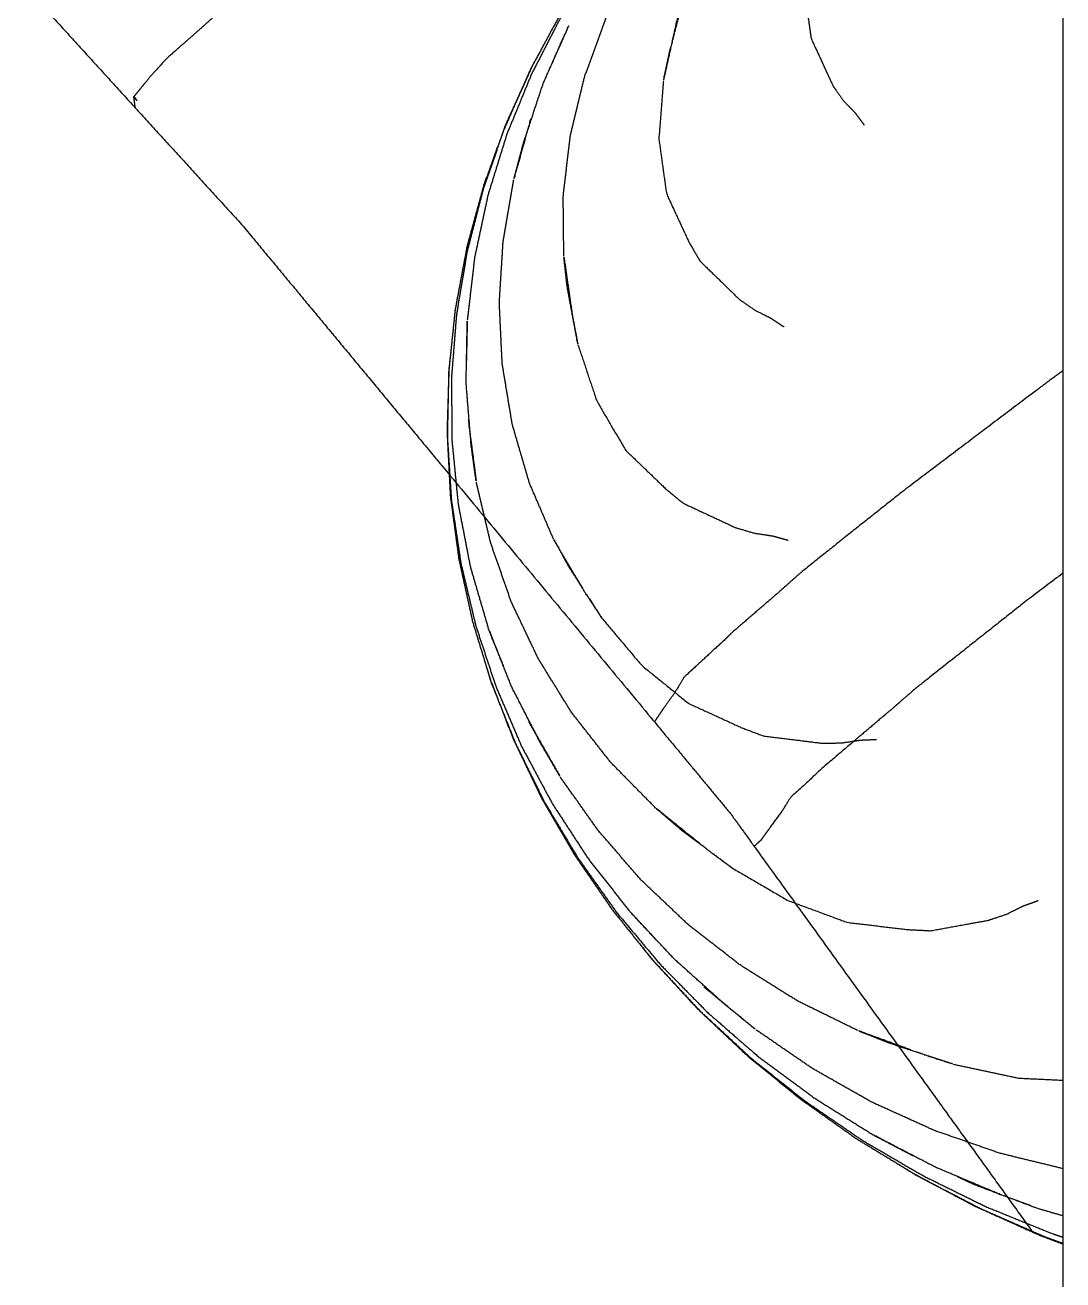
# Model space of a CAD drawing. Header units: millimetres. Extents: x 3429 to 24139, y -631 to 9878.
# Drawn here: x 8430.26 to 8442.57, y 3658.84 to 3673.72 of the extents above; entities that cross this region are included whole.
import ezdxf

# ---------------------------------------------------------------- set-up
doc = ezdxf.new("R2010")
doc.units = ezdxf.units.MM
doc.layers.add('multid_gorunus_3', color=23, linetype='Continuous', lineweight=13)
doc.layers.add('multid_gorunus_4', color=15, linetype='Continuous', lineweight=9)

# ---------------------------------------------------------------- blocks, each defined once
blk = doc.blocks.new('grup-2')
at = {"layer": 'multid_gorunus_3', "lineweight": -3}
for points, degree, knots in [([(2048.982, 6217.144), (2048.982, 6216.155), (2048.982, 6213.761), (2048.982, 6208.959), (2048.982, 6202.868), (2048.982, 6195.487), (2048.982, 6186.836), (2048.982, 6176.969), (2048.982, 6165.969), (2048.982, 6153.941), (2048.982, 6141.024), (2048.982, 6127.365), (2048.982, 6113.136), (2048.982, 6098.504), (2048.982, 6083.653), (2048.982, 6068.742), (2048.982, 6053.94), (2048.982, 6039.26), (2048.982, 6024.58), (2048.982, 6005.778), (2048.982, 5990.869), (2048.982, 5976.016), (2048.982, 5961.387), (2048.982, 5947.155), (2048.982, 5933.498), (2048.982, 5920.578), (2048.982, 5947.227), (2048.982, 5936.226), (2048.982, 5926.36), (2048.982, 5917.707), (2048.982, 5910.327), (2048.982, 5904.236), (2048.982, 5899.433), (2048.982, 5897.04), (2048.982, 5896.051)], 3, [200, 200, 200, 200, 215.285175, 230.934783, 246.910875, 263.16962, 279.661789, 296.333468, 313.127007, 329.982146, 346.837285, 363.630824, 380.302503, 396.794672, 413.053417, 429.029509, 444.679117, 459.964292, 475.249467, 490.899075, 506.875167, 523.133912, 539.62608, 556.29776, 573.091299, 589.946438, 606.801576, 623.595115, 640.266795, 656.758963, 673.017709, 688.9938, 704.643409, 719.928583, 719.928583, 719.928583, 719.928583]), ([(2048.982, 6144.635), (2049.4, 6144.344), (2049.819, 6144.053), (2050.523, 6143.568), (2051.228, 6143.082), (2051.752, 6142.714), (2052.275, 6142.345), (2053.043, 6141.799), (2053.811, 6141.253), (2054.401, 6140.824), (2054.991, 6140.395), (2055.44, 6140.072), (2055.889, 6139.749), (2056.24, 6139.488), (2056.591, 6139.226), (2057.058, 6138.876), (2057.525, 6138.525), (2057.871, 6138.249), (2058.217, 6137.974), (2058.476, 6137.771), (2058.735, 6137.568), (2058.925, 6137.4), (2059.116, 6137.233), (2059.364, 6137.014), (2059.612, 6136.794), (2059.706, 6136.691), (2059.8, 6136.589), (2059.902, 6136.465), (2060.003, 6136.341)], 2, [2.464574, 2.464574, 2.464574, 3, 3, 4, 4, 5, 5, 6, 6, 7, 7, 8, 8, 9, 9, 10, 10, 11, 11, 12, 12, 13, 13, 14, 14, 15, 15, 16, 16, 16]), ([(2061.294, 6137.641), (2060.643, 6136.927), (2059.992, 6136.212), (2059.354, 6135.513), (2058.717, 6134.814), (2058.096, 6134.066), (2057.475, 6133.318), (2056.867, 6132.585), (2056.259, 6131.853), (2055.044, 6130.388), (2053.828, 6128.923), (2053.373, 6128.375), (2052.918, 6127.827), (2052.781, 6127.637), (2052.644, 6127.446), (2051.553, 6125.935), (2050.462, 6124.424), (2049.916, 6123.669), (2049.371, 6122.913), (2049.355, 6122.892), (2049.34, 6122.871)], 2, [-7, -7, -7, -6, -6, -5, -5, -4, -4, -3, -3, -2, -2, -1, -1, 0, 0, 1, 1, 2, 2, 2.045579, 2.045579, 2.045579]), ([(2048.982, 6133.089), (2049.059, 6133.032), (2049.137, 6132.975), (2049.562, 6132.654), (2049.988, 6132.333), (2050.414, 6132.01), (2050.841, 6131.688), (2051.166, 6131.431), (2051.491, 6131.174), (2051.792, 6130.933), (2052.093, 6130.692), (2052.233, 6130.568), (2052.372, 6130.444), (2052.646, 6130.207), (2052.92, 6129.97), (2052.952, 6129.938), (2052.984, 6129.906), (2053.23, 6129.679), (2053.476, 6129.453), (2053.533, 6129.358), (2053.59, 6129.264), (2053.664, 6129.162), (2053.737, 6129.059), (2053.783, 6128.991), (2053.828, 6128.923)], 2, [5.852329, 5.852329, 5.852329, 6, 6, 7, 7, 8, 8, 9, 9, 10, 10, 11, 11, 12, 12, 13, 13, 14, 14, 15, 15, 16, 16, 17, 17, 17]), ([(2048.982, 6130.686), (2049.192, 6130.527), (2049.403, 6130.368), (2050.011, 6129.887), (2050.62, 6129.406), (2050.686, 6129.353), (2050.752, 6129.3), (2050.783, 6129.273), (2050.814, 6129.245), (2050.899, 6129.172), (2050.984, 6129.098), (2051.398, 6128.747), (2051.812, 6128.395), (2052.015, 6128.207), (2052.219, 6128.02), (2052.259, 6127.953), (2052.299, 6127.887), (2052.432, 6127.703), (2052.565, 6127.519), (2052.604, 6127.483), (2052.644, 6127.446)], 2, [5.736615, 5.736615, 5.736615, 6, 6, 7, 7, 8, 8, 9, 9, 10, 10, 11, 11, 12, 12, 13, 13, 14, 14, 15, 15, 15])]:
    blk.add_open_spline(points, degree=degree, knots=knots, dxfattribs=at)
for points in [[(2060.003, 6136.341), (2059.985, 6136.318), (2059.968, 6136.294)], [(2060.007, 6136.334), (2059.987, 6136.314), (2059.968, 6136.294)], [(2060.007, 6136.334), (2059.999, 6136.273), (2059.992, 6136.212)], [(2060.007, 6136.334), (2060.005, 6136.338), (2060.003, 6136.341)]]:
    blk.add_open_spline(points, degree=2, dxfattribs=at)
at = {"layer": 'multid_gorunus_4', "lineweight": -3}
for points, knots in [([(2049.567, 6141.973), (2049.906, 6141.813), (2050.246, 6141.653), (2050.613, 6141.45), (2050.98, 6141.247), (2051.33, 6141.021), (2051.679, 6140.796), (2052.009, 6140.549), (2052.339, 6140.302), (2052.648, 6140.036), (2052.957, 6139.769), (2053.243, 6139.484), (2053.529, 6139.199), (2053.79, 6138.897), (2054.051, 6138.594), (2054.285, 6138.277), (2054.52, 6137.959), (2054.726, 6137.626), (2054.933, 6137.294), (2055.11, 6136.95), (2055.287, 6136.606), (2055.432, 6136.251), (2055.578, 6135.897), (2055.691, 6135.534), (2055.803, 6135.171), (2055.882, 6134.802), (2055.961, 6134.434), (2056.004, 6134.062), (2056.048, 6133.69)], [0.113601, 0.113601, 0.113601, 1, 1, 2, 2, 3, 3, 4, 4, 5, 5, 6, 6, 7, 7, 8, 8, 9, 9, 10, 10, 11, 11, 12, 12, 13, 13, 14, 14, 14]), ([(2052.608, 6140.068), (2052.761, 6139.939), (2052.914, 6139.809), (2053.203, 6139.526), (2053.491, 6139.243), (2053.756, 6138.943), (2054.021, 6138.643), (2054.261, 6138.327), (2054.5, 6138.012), (2054.713, 6137.682), (2054.926, 6137.353), (2055.111, 6137.011), (2055.296, 6136.669), (2055.452, 6136.316), (2055.608, 6135.963), (2055.734, 6135.602), (2055.86, 6135.241), (2055.955, 6134.872), (2056.05, 6134.504), (2056.113, 6134.131), (2056.176, 6133.757), (2056.206, 6133.381), (2056.236, 6133.006), (2056.233, 6132.629), (2056.23, 6132.253), (2056.193, 6131.879), (2056.156, 6131.504), (2056.084, 6131.134), (2056.013, 6130.765), (2055.907, 6130.402), (2055.801, 6130.039)], [-0.490995, -0.490995, -0.490995, 0, 0, 1, 1, 2, 2, 3, 3, 4, 4, 5, 5, 6, 6, 7, 7, 8, 8, 9, 9, 10, 10, 11, 11, 12, 12, 13, 13, 14, 14, 14]), ([(2051.533, 6139.171), (2051.694, 6138.855), (2051.856, 6138.538), (2051.942, 6138.218), (2052.028, 6137.898), (2052.016, 6137.587), (2052.003, 6137.277), (2051.986, 6137.154), (2051.969, 6137.031), (2051.839, 6136.749), (2051.709, 6136.467), (2051.648, 6136.38), (2051.588, 6136.294), (2051.517, 6136.22), (2051.446, 6136.147), (2051.393, 6136.076), (2051.341, 6136.005)], [-3, -3, -3, -2, -2, -1, -1, 0, 0, 1, 1, 2, 2, 3, 3, 4, 4, 5, 5, 5]), ([(2054.903, 6134.447), (2054.906, 6134.803), (2054.91, 6135.159), (2054.868, 6135.516), (2054.826, 6135.873), (2054.741, 6136.227), (2054.655, 6136.58), (2054.528, 6136.927), (2054.401, 6137.274), (2054.235, 6137.611), (2054.069, 6137.948), (2053.867, 6138.272), (2053.664, 6138.595)], [0, 0, 0, 1, 1, 2, 2, 3, 3, 4, 4, 5, 5, 6, 6, 6]), ([(2053.618, 6136.985), (2053.541, 6137.275), (2053.465, 6137.565), (2053.517, 6137.389), (2053.57, 6137.214), (2053.645, 6136.871), (2053.721, 6136.529), (2053.684, 6136.703), (2053.646, 6136.877), (2053.64, 6136.901), (2053.634, 6136.925)], [-1.842655, -1.842655, -1.842655, -1, -1, 0, 0, 1, 1, 2, 2, 2.069328, 2.069328, 2.069328]), ([(2055.297, 6136.075), (2055.397, 6135.715), (2055.497, 6135.356), (2055.44, 6135.569), (2055.383, 6135.783), (2055.265, 6136.14), (2055.147, 6136.497), (2054.993, 6136.845), (2054.839, 6137.193), (2054.932, 6136.986), (2055.024, 6136.779), (2055.03, 6136.763), (2055.036, 6136.747)], [0, 0, 0, 1, 1, 2, 2, 3, 3, 4, 4, 5, 5, 5.045044, 5.045044, 5.045044]), ([(2055.177, 6136.887), (2055.224, 6136.803), (2055.271, 6136.719), (2055.43, 6136.367), (2055.59, 6136.016), (2055.721, 6135.655), (2055.851, 6135.295), (2055.952, 6134.927), (2056.052, 6134.56), (2056.122, 6134.187), (2056.192, 6133.814), (2056.231, 6133.438), (2056.27, 6133.062), (2056.277, 6132.684), (2056.285, 6132.307), (2056.261, 6131.93), (2056.237, 6131.553), (2056.18, 6131.178), (2056.124, 6130.804), (2056.036, 6130.435), (2055.948, 6130.065), (2055.828, 6129.703), (2055.708, 6129.341), (2055.557, 6128.988), (2055.405, 6128.635), (2055.223, 6128.295), (2055.04, 6127.954), (2054.827, 6127.628), (2054.614, 6127.301), (2054.371, 6126.992), (2054.128, 6126.683)], [-0.247662, -0.247662, -0.247662, 0, 0, 1, 1, 2, 2, 3, 3, 4, 4, 5, 5, 6, 6, 7, 7, 8, 8, 9, 9, 10, 10, 11, 11, 12, 12, 13, 13, 14, 14, 14]), ([(2053.721, 6136.529), (2053.748, 6136.184), (2053.775, 6135.838), (2053.73, 6135.512), (2053.684, 6135.186), (2053.55, 6134.897), (2053.416, 6134.609), (2053.351, 6134.499), (2053.287, 6134.389), (2053.053, 6134.162), (2052.82, 6133.935), (2052.729, 6133.872), (2052.637, 6133.808), (2052.542, 6133.76), (2052.446, 6133.712), (2052.369, 6133.661), (2052.292, 6133.61)], [-3, -3, -3, -2, -2, -1, -1, 0, 0, 1, 1, 2, 2, 3, 3, 4, 4, 5, 5, 5]), ([(2055.024, 6131.09), (2055.168, 6131.424), (2055.311, 6131.757), (2055.413, 6132.105), (2055.514, 6132.453), (2055.574, 6132.811), (2055.633, 6133.169), (2055.651, 6133.532), (2055.668, 6133.896), (2055.645, 6134.262), (2055.622, 6134.627), (2055.56, 6134.992), (2055.497, 6135.356)], [0, 0, 0, 1, 1, 2, 2, 3, 3, 4, 4, 5, 5, 6, 6, 6]), ([(2054.863, 6134.086), (2054.799, 6133.741), (2054.735, 6133.397), (2054.769, 6133.572), (2054.802, 6133.747), (2054.852, 6134.097), (2054.903, 6134.447), (2054.883, 6134.266), (2054.863, 6134.086)], [0, 0, 0, 1, 1, 2, 2, 3, 3, 4, 4, 4]), ([(2056.037, 6132.504), (2055.989, 6132.136), (2055.941, 6131.768), (2055.972, 6131.986), (2056.002, 6132.204), (2056.032, 6132.574), (2056.062, 6132.944), (2056.055, 6133.317), (2056.048, 6133.69), (2056.053, 6133.468), (2056.058, 6133.246), (2056.058, 6133.229), (2056.057, 6133.211)], [0, 0, 0, 1, 1, 2, 2, 3, 3, 4, 4, 5, 5, 5.046753, 5.046753, 5.046753]), ([(2054.735, 6133.397), (2054.624, 6133.065), (2054.513, 6132.732), (2054.342, 6132.439), (2054.17, 6132.146), (2053.93, 6131.915), (2053.69, 6131.684), (2053.586, 6131.599), (2053.482, 6131.515), (2053.173, 6131.371), (2052.865, 6131.227), (2052.754, 6131.195), (2052.643, 6131.162), (2052.534, 6131.145), (2052.425, 6131.129), (2052.333, 6131.103), (2052.24, 6131.078)], [-3, -3, -3, -2, -2, -1, -1, 0, 0, 1, 1, 2, 2, 3, 3, 4, 4, 5, 5, 5]), ([(2056.245, 6133.301), (2056.256, 6133.209), (2056.266, 6133.116), (2056.277, 6132.739), (2056.289, 6132.361), (2056.269, 6131.984), (2056.25, 6131.606), (2056.199, 6131.231), (2056.149, 6130.856), (2056.067, 6130.485), (2055.986, 6130.114), (2055.874, 6129.749), (2055.762, 6129.384), (2055.62, 6129.027), (2055.478, 6128.67), (2055.306, 6128.322), (2055.135, 6127.975), (2054.934, 6127.64), (2054.734, 6127.305), (2054.505, 6126.984), (2054.277, 6126.663), (2054.021, 6126.359), (2053.766, 6126.054), (2053.484, 6125.767), (2053.203, 6125.481), (2052.896, 6125.214), (2052.59, 6124.948), (2052.261, 6124.705), (2051.932, 6124.462), (2051.582, 6124.243), (2051.232, 6124.024)], [-0.246176, -0.246176, -0.246176, 0, 0, 1, 1, 2, 2, 3, 3, 4, 4, 5, 5, 6, 6, 7, 7, 8, 8, 9, 9, 10, 10, 11, 11, 12, 12, 13, 13, 14, 14, 14]), ([(2053.813, 6127.901), (2054.08, 6128.171), (2054.346, 6128.442), (2054.579, 6128.739), (2054.812, 6129.036), (2055.009, 6129.354), (2055.206, 6129.673), (2055.366, 6130.01), (2055.526, 6130.346), (2055.648, 6130.696), (2055.771, 6131.047), (2055.856, 6131.408), (2055.941, 6131.768)], [0, 0, 0, 1, 1, 2, 2, 3, 3, 4, 4, 5, 5, 6, 6, 6]), ([(2056.246, 6131.703), (2056.245, 6131.682), (2056.245, 6131.661), (2056.244, 6131.653), (2056.242, 6131.644)], [-3.05539792, -3.05539792, -3.05539792, -3, -3, -2.97663879, -2.97663879, -2.97663879]), ([(2054.604, 6130.391), (2054.528, 6130.272), (2054.452, 6130.154), (2054.552, 6130.308), (2054.653, 6130.462), (2054.838, 6130.776), (2055.024, 6131.09), (2054.934, 6130.927), (2054.844, 6130.763), (2054.762, 6130.636), (2054.681, 6130.509)], [-3.389135, -3.389135, -3.389135, -3, -3, -2, -2, -1, -1, 0, 0, 0.416443, 0.416443, 0.416443]), ([(2054.452, 6130.154), (2054.216, 6129.874), (2053.981, 6129.595), (2053.704, 6129.37), (2053.427, 6129.145), (2053.111, 6128.999), (2052.794, 6128.854), (2052.663, 6128.805), (2052.532, 6128.756), (2052.185, 6128.713), (2051.838, 6128.669), (2051.721, 6128.671), (2051.604, 6128.674), (2051.495, 6128.69), (2051.386, 6128.707), (2051.289, 6128.711), (2051.192, 6128.715)], [-3, -3, -3, -2, -2, -1, -1, 0, 0, 1, 1, 2, 2, 3, 3, 4, 4, 5, 5, 5]), ([(2055.322, 6128.928), (2055.132, 6128.597), (2054.943, 6128.266), (2055.057, 6128.461), (2055.171, 6128.657), (2055.346, 6128.996), (2055.52, 6129.335), (2055.661, 6129.687), (2055.801, 6130.039), (2055.718, 6129.83), (2055.635, 6129.62), (2055.628, 6129.603), (2055.621, 6129.587)], [0, 0, 0, 1, 1, 2, 2, 3, 3, 4, 4, 5, 5, 5.047563, 5.047563, 5.047563]), ([(2055.832, 6129.614), (2055.806, 6129.525), (2055.78, 6129.436), (2055.641, 6129.078), (2055.503, 6128.72), (2055.336, 6128.371), (2055.169, 6128.022), (2054.973, 6127.684), (2054.777, 6127.347), (2054.554, 6127.022), (2054.331, 6126.698), (2054.082, 6126.388), (2053.833, 6126.078), (2053.559, 6125.785), (2053.284, 6125.491), (2052.986, 6125.216), (2052.688, 6124.94), (2052.367, 6124.685), (2052.047, 6124.43), (2051.705, 6124.196), (2051.364, 6123.962), (2051.003, 6123.751), (2050.643, 6123.541), (2050.265, 6123.355), (2049.888, 6123.169), (2049.495, 6123.01), (2049.102, 6122.85), (2049.042, 6122.831), (2048.982, 6122.811)], [-0.24315, -0.24315, -0.24315, 0, 0, 1, 1, 2, 2, 3, 3, 4, 4, 5, 5, 6, 6, 7, 7, 8, 8, 9, 9, 10, 10, 11, 11, 12, 12, 12.148815, 12.148815, 12.148815]), ([(2051.416, 6125.262), (2051.774, 6125.437), (2052.131, 6125.613), (2052.467, 6125.823), (2052.803, 6126.033), (2053.114, 6126.274), (2053.424, 6126.515), (2053.708, 6126.784), (2053.991, 6127.052), (2054.244, 6127.345), (2054.498, 6127.638), (2054.72, 6127.952), (2054.943, 6128.266)], [0, 0, 0, 1, 1, 2, 2, 3, 3, 4, 4, 5, 5, 6, 6, 6]), ([(2053.143, 6127.367), (2053.024, 6127.279), (2052.906, 6127.19), (2053.061, 6127.305), (2053.216, 6127.42), (2053.515, 6127.66), (2053.813, 6127.901), (2053.664, 6127.773), (2053.514, 6127.646), (2053.387, 6127.551), (2053.26, 6127.455)], [-3.389121, -3.389121, -3.389121, -3, -3, -2, -2, -1, -1, 0, 0, 0.418385, 0.418385, 0.418385]), ([(2052.906, 6127.19), (2052.574, 6126.997), (2052.243, 6126.804), (2051.894, 6126.675), (2051.545, 6126.546), (2051.19, 6126.503), (2050.835, 6126.46), (2050.692, 6126.453), (2050.55, 6126.446), (2050.207, 6126.508), (2049.864, 6126.57), (2049.755, 6126.607), (2049.646, 6126.643), (2049.55, 6126.691), (2049.454, 6126.739), (2049.364, 6126.771), (2049.275, 6126.804)], [-3, -3, -3, -2, -2, -1, -1, 0, 0, 1, 1, 2, 2, 3, 3, 4, 4, 5, 5, 5]), ([(2053.24, 6125.78), (2052.931, 6125.525), (2052.622, 6125.27), (2052.806, 6125.42), (2052.991, 6125.57), (2053.289, 6125.837), (2053.587, 6126.104), (2053.858, 6126.393), (2054.128, 6126.683), (2053.968, 6126.51), (2053.807, 6126.337), (2053.795, 6126.326), (2053.784, 6126.314)], [0, 0, 0, 1, 1, 2, 2, 3, 3, 4, 4, 5, 5, 5.041601, 5.041601, 5.041601]), ([(2053.989, 6126.272), (2053.93, 6126.197), (2053.87, 6126.122), (2053.599, 6125.826), (2053.328, 6125.531), (2053.033, 6125.252), (2052.738, 6124.974), (2052.421, 6124.715), (2052.104, 6124.456), (2051.766, 6124.217), (2051.429, 6123.978), (2051.072, 6123.761), (2050.716, 6123.544), (2050.342, 6123.349), (2049.969, 6123.155), (2049.58, 6122.984), (2049.191, 6122.814), (2049.086, 6122.776), (2048.982, 6122.738)], [-0.241463, -0.241463, -0.241463, 0, 0, 1, 1, 2, 2, 3, 3, 4, 4, 5, 5, 6, 6, 7, 7, 7.260318, 7.260318, 7.260318]), ([(2048.981, 6123.623), (2049.355, 6123.714), (2049.73, 6123.806), (2050.117, 6123.941), (2050.504, 6124.075), (2050.876, 6124.244), (2051.249, 6124.412), (2051.602, 6124.612), (2051.956, 6124.813), (2052.289, 6125.041), (2052.622, 6125.27)], [1.060631, 1.060631, 1.060631, 2, 2, 3, 3, 4, 4, 5, 5, 6, 6, 6]), ([(2050.784, 6125.031), (2051.1, 6125.146), (2051.416, 6125.262), (2051.226, 6125.187), (2051.035, 6125.112), (2050.878, 6125.059), (2050.72, 6125.007)], [-1.84319, -1.84319, -1.84319, -1, -1, 0, 0, 0.419576, 0.419576, 0.419576]), ([(2050.576, 6124.96), (2050.43, 6124.911), (2050.284, 6124.863), (2050.475, 6124.925), (2050.666, 6124.988), (2050.693, 6124.997), (2050.72, 6125.007)], [0.610793, 0.610793, 0.610793, 1, 1, 2, 2, 2.071738, 2.071738, 2.071738]), ([(2050.284, 6124.863), (2049.896, 6124.78), (2049.508, 6124.697), (2049.245, 6124.685), (2048.982, 6124.672)], [-3, -3, -3, -2, -2, -1.304879, -1.304879, -1.304879]), ([(2049.259, 6123.144), (2049.492, 6123.23), (2049.724, 6123.316), (2050.109, 6123.478), (2050.495, 6123.641), (2050.863, 6123.832), (2051.232, 6124.024), (2051.013, 6123.909), (2050.794, 6123.795), (2050.776, 6123.786), (2050.759, 6123.778)], [1, 1, 1, 2, 2, 3, 3, 4, 4, 5, 5, 5.046549, 5.046549, 5.046549]), ([(2050.94, 6123.68), (2050.854, 6123.627), (2050.768, 6123.574), (2050.397, 6123.376), (2050.025, 6123.179), (2049.638, 6123.005), (2049.251, 6122.831), (2049.116, 6122.78), (2048.982, 6122.73)], [-0.242305, -0.242305, -0.242305, 0, 0, 1, 1, 2, 2, 2.336978, 2.336978, 2.336978]), ([(2050.24, 6123.533), (2050.141, 6123.486), (2050.041, 6123.439), (2049.662, 6123.296), (2049.283, 6123.153)], [-0.264326, -0.264326, -0.264326, 0, 0, 0.968744, 0.968744, 0.968744])]:
    blk.add_open_spline(points, degree=2, knots=knots, dxfattribs=at)
for points in [[(2053.606, 6137.03), (2053.609, 6137.024), (2053.613, 6137.018)], [(2053.608, 6137.022), (2053.611, 6137.016), (2053.615, 6137.011)], [(2053.618, 6136.985), (2053.62, 6136.982), (2053.622, 6136.979)], [(2053.652, 6136.843), (2053.653, 6136.841), (2053.655, 6136.838)], [(2053.662, 6136.796), (2053.663, 6136.794), (2053.665, 6136.792)], [(2053.678, 6136.724), (2053.679, 6136.723), (2053.68, 6136.723)], [(2053.681, 6136.717), (2053.68, 6136.718), (2053.679, 6136.719)], [(2055.371, 6135.81), (2055.377, 6135.794), (2055.384, 6135.779)], [(2054.818, 6133.857), (2054.818, 6133.853), (2054.819, 6133.849)], [(2054.823, 6133.893), (2054.824, 6133.887), (2054.825, 6133.881)], [(2054.824, 6133.902), (2054.825, 6133.895), (2054.826, 6133.889)], [(2054.794, 6133.713), (2054.794, 6133.71), (2054.794, 6133.707)], [(2054.771, 6133.586), (2054.771, 6133.587), (2054.771, 6133.588)], [(2054.772, 6133.593), (2054.772, 6133.592), (2054.773, 6133.591)], [(2054.785, 6133.665), (2054.785, 6133.663), (2054.786, 6133.661)], [(2054.208, 6132.211), (2054.208, 6132.211), (2054.208, 6132.21)], [(2054.209, 6132.211), (2054.209, 6132.211), (2054.209, 6132.211)], [(2056.002, 6132.232), (2056.001, 6132.216), (2056.001, 6132.2)], [(2054.711, 6130.561), (2054.71, 6130.557), (2054.709, 6130.554)], [(2054.731, 6130.594), (2054.729, 6130.588), (2054.727, 6130.582)], [(2054.735, 6130.601), (2054.733, 6130.595), (2054.732, 6130.589)], [(2054.604, 6130.391), (2054.604, 6130.389), (2054.604, 6130.387)], [(2054.632, 6130.434), (2054.631, 6130.43), (2054.63, 6130.427)], [(2054.561, 6130.321), (2054.561, 6130.322), (2054.561, 6130.323)], [(2054.564, 6130.327), (2054.564, 6130.326), (2054.564, 6130.325)], [(2055.63, 6129.611), (2055.627, 6129.601), (2055.624, 6129.591)], [(2053.489, 6129.195), (2053.488, 6129.195), (2053.488, 6129.194)], [(2053.489, 6129.195), (2053.489, 6129.195), (2053.489, 6129.195)], [(2055.183, 6128.685), (2055.176, 6128.669), (2055.169, 6128.653)], [(2055.185, 6128.075), (2055.185, 6128.075), (2055.185, 6128.075)], [(2053.31, 6127.495), (2053.308, 6127.492), (2053.305, 6127.489)], [(2053.342, 6127.521), (2053.338, 6127.516), (2053.334, 6127.511)], [(2053.348, 6127.527), (2053.344, 6127.521), (2053.34, 6127.515)], [(2053.074, 6127.314), (2053.074, 6127.315), (2053.074, 6127.316)], [(2053.079, 6127.32), (2053.079, 6127.319), (2053.079, 6127.318)], [(2053.143, 6127.367), (2053.141, 6127.366), (2053.14, 6127.364)], [(2053.185, 6127.399), (2053.183, 6127.397), (2053.181, 6127.394)], [(2051.622, 6126.575), (2051.622, 6126.575), (2051.622, 6126.574)], [(2051.622, 6126.574), (2051.622, 6126.574), (2051.623, 6126.575)], [(2053.012, 6125.592), (2053, 6125.58), (2052.988, 6125.567)], [(2050.824, 6125.045), (2050.818, 6125.042), (2050.812, 6125.038)], [(2050.832, 6125.048), (2050.826, 6125.044), (2050.82, 6125.04)], [(2050.49, 6124.93), (2050.491, 6124.931), (2050.492, 6124.932)], [(2050.498, 6124.934), (2050.497, 6124.933), (2050.496, 6124.932)], [(2050.576, 6124.96), (2050.574, 6124.958), (2050.572, 6124.957)], [(2050.629, 6124.977), (2050.626, 6124.975), (2050.622, 6124.973)], [(2049.754, 6123.331), (2049.737, 6123.322), (2049.72, 6123.314)], [(2048.981, 6123.063), (2049.12, 6123.103), (2049.259, 6123.144)]]:
    blk.add_open_spline(points, degree=2, dxfattribs=at)

msp = doc.modelspace()

# ---------------------------------------------------------------- block references
at = {"xscale": -1}
msp.add_blockref('grup-2', (10491.554, -2463.465), dxfattribs=at)

doc.saveas('drawing.dxf')
